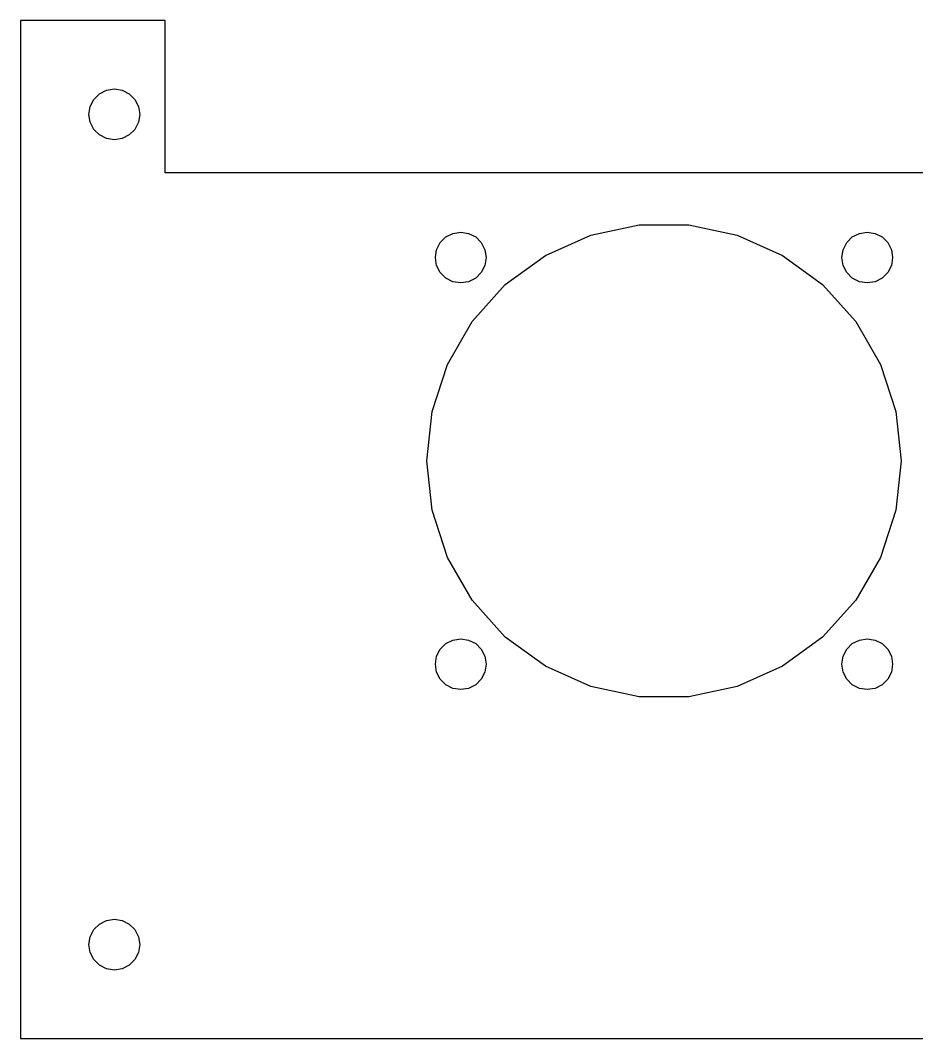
# Model space of a CAD drawing. Header units: metres. Extents: x -3 to 88.6, y -3 to 57.1.
# Drawn here: x -3 to 49.9, y -3 to 57.1 of the extents above; entities that cross this region are included whole.
import ezdxf

# ---------------------------------------------------------------- set-up
doc = ezdxf.new("R2010")
doc.units = ezdxf.units.M

msp = doc.modelspace()

# ---------------------------------------------------------------- linework, layer by layer
for p, q in [((5.55099, 57.102), (-3, 57.102)), ((-3, 57.102), (-3, -3)), ((5.55099, 48.102), (5.55099, 57.102)), ((1.66931, 52.7645), (2.08746, 52.9776)), ((2.08746, 52.9776), (2.55099, 53.051)), ((2.55099, 53.051), (3.01451, 52.9776)), ((3.01451, 52.9776), (3.43266, 52.7645)), ((1.1244, 52.0145), (1.33746, 52.4327)), ((1.33746, 52.4327), (1.66931, 52.7645)), ((3.43266, 52.7645), (3.76451, 52.4327)), ((3.76451, 52.4327), (3.97757, 52.0145)), ((1.05099, 51.551), (1.1244, 52.0145)), ((3.97757, 52.0145), (4.05099, 51.551)), ((1.1244, 51.0875), (1.05099, 51.551)), ((1.33746, 50.6693), (1.1244, 51.0875)), ((3.97757, 51.0875), (3.76451, 50.6693)), ((4.05099, 51.551), (3.97757, 51.0875)), ((1.66931, 50.3375), (1.33746, 50.6693)), ((3.76451, 50.6693), (3.43266, 50.3375)), ((2.08746, 50.1244), (1.66931, 50.3375)), ((2.55099, 50.051), (2.08746, 50.1244)), ((3.01451, 50.1244), (2.55099, 50.051)), ((3.43266, 50.3375), (3.01451, 50.1244)), ((58, 48.102), (5.55099, 48.102)), ((22.1183, 44.3155), (22.5365, 44.5286)), ((22.5365, 44.5286), (23, 44.602)), ((23, 44.602), (23.4635, 44.5286)), ((23.4635, 44.5286), (23.8817, 44.3155)), ((30.6738, 44.4168), (33.5366, 45.0253)), ((33.5366, 45.0253), (36.4634, 45.0253)), ((36.4634, 45.0253), (39.3262, 44.4168)), ((46.1183, 44.3155), (46.5365, 44.5286)), ((46.5365, 44.5286), (47, 44.602)), ((47, 44.602), (47.4635, 44.5286)), ((47.4635, 44.5286), (47.8817, 44.3155)), ((21.5734, 43.5655), (21.7865, 43.9837)), ((21.7865, 43.9837), (22.1183, 44.3155)), ((23.8817, 44.3155), (24.2135, 43.9837)), ((24.2135, 43.9837), (24.4266, 43.5655)), ((28, 43.2263), (30.6738, 44.4168)), ((39.3262, 44.4168), (42, 43.2263)), ((45.5734, 43.5655), (45.7865, 43.9837)), ((45.7865, 43.9837), (46.1183, 44.3155)), ((47.8817, 44.3155), (48.2135, 43.9837)), ((48.2135, 43.9837), (48.4266, 43.5655)), ((21.5, 43.102), (21.5734, 43.5655)), ((24.4266, 43.5655), (24.5, 43.102)), ((45.5, 43.102), (45.5734, 43.5655)), ((48.4266, 43.5655), (48.5, 43.102)), ((21.5734, 42.6385), (21.5, 43.102)), ((24.5, 43.102), (24.4266, 42.6385)), ((25.6322, 41.506), (28, 43.2263)), ((42, 43.2263), (44.3678, 41.506)), ((45.5734, 42.6385), (45.5, 43.102)), ((48.5, 43.102), (48.4266, 42.6385)), ((21.7865, 42.2203), (21.5734, 42.6385)), ((22.1183, 41.8885), (21.7865, 42.2203)), ((24.2135, 42.2203), (23.8817, 41.8885)), ((24.4266, 42.6385), (24.2135, 42.2203)), ((45.7865, 42.2203), (45.5734, 42.6385)), ((46.1183, 41.8885), (45.7865, 42.2203)), ((48.2135, 42.2203), (47.8817, 41.8885)), ((48.4266, 42.6385), (48.2135, 42.2203)), ((22.5365, 41.6754), (22.1183, 41.8885)), ((23, 41.602), (22.5365, 41.6754)), ((23.4635, 41.6754), (23, 41.602)), ((23.8817, 41.8885), (23.4635, 41.6754)), ((23.6738, 39.331), (25.6322, 41.506)), ((44.3678, 41.506), (46.3262, 39.331)), ((46.5365, 41.6754), (46.1183, 41.8885)), ((47, 41.602), (46.5365, 41.6754)), ((47.4635, 41.6754), (47, 41.602)), ((47.8817, 41.8885), (47.4635, 41.6754)), ((22.2104, 36.7963), (23.6738, 39.331)), ((46.3262, 39.331), (47.7896, 36.7963)), ((21.3059, 34.0127), (22.2104, 36.7963)), ((47.7896, 36.7963), (48.6941, 34.0127)), ((21, 31.102), (21.3059, 34.0127)), ((48.6941, 34.0127), (49, 31.102)), ((21.3059, 28.1912), (21, 31.102)), ((49, 31.102), (48.6941, 28.1912)), ((22.2104, 25.4077), (21.3059, 28.1912)), ((48.6941, 28.1912), (47.7896, 25.4077)), ((23.6738, 22.873), (22.2104, 25.4077)), ((47.7896, 25.4077), (46.3262, 22.873)), ((25.6322, 20.698), (23.6738, 22.873)), ((46.3262, 22.873), (44.3678, 20.698)), ((22.1183, 20.3155), (22.5365, 20.5286)), ((22.5365, 20.5286), (23, 20.602)), ((23, 20.602), (23.4635, 20.5286)), ((23.4635, 20.5286), (23.8817, 20.3155)), ((28, 18.9776), (25.6322, 20.698)), ((44.3678, 20.698), (42, 18.9776)), ((46.1183, 20.3155), (46.5365, 20.5286)), ((46.5365, 20.5286), (47, 20.602)), ((47, 20.602), (47.4635, 20.5286)), ((47.4635, 20.5286), (47.8817, 20.3155)), ((21.5734, 19.5655), (21.7865, 19.9837)), ((21.7865, 19.9837), (22.1183, 20.3155)), ((23.8817, 20.3155), (24.2135, 19.9837)), ((24.2135, 19.9837), (24.4266, 19.5655)), ((45.5734, 19.5655), (45.7865, 19.9837)), ((45.7865, 19.9837), (46.1183, 20.3155)), ((47.8817, 20.3155), (48.2135, 19.9837)), ((48.2135, 19.9837), (48.4266, 19.5655)), ((21.5, 19.102), (21.5734, 19.5655)), ((24.4266, 19.5655), (24.5, 19.102)), ((45.5, 19.102), (45.5734, 19.5655)), ((48.4266, 19.5655), (48.5, 19.102)), ((21.5734, 18.6385), (21.5, 19.102)), ((21.7865, 18.2203), (21.5734, 18.6385)), ((24.4266, 18.6385), (24.2135, 18.2203)), ((24.5, 19.102), (24.4266, 18.6385)), ((30.6738, 17.7872), (28, 18.9776)), ((42, 18.9776), (39.3262, 17.7872)), ((45.5734, 18.6385), (45.5, 19.102)), ((45.7865, 18.2203), (45.5734, 18.6385)), ((48.4266, 18.6385), (48.2135, 18.2203)), ((48.5, 19.102), (48.4266, 18.6385)), ((22.1183, 17.8885), (21.7865, 18.2203)), ((24.2135, 18.2203), (23.8817, 17.8885)), ((46.1183, 17.8885), (45.7865, 18.2203)), ((48.2135, 18.2203), (47.8817, 17.8885)), ((22.5365, 17.6754), (22.1183, 17.8885)), ((23, 17.602), (22.5365, 17.6754)), ((23.4635, 17.6754), (23, 17.602)), ((23.8817, 17.8885), (23.4635, 17.6754)), ((33.5366, 17.1787), (30.6738, 17.7872)), ((39.3262, 17.7872), (36.4634, 17.1787)), ((46.5365, 17.6754), (46.1183, 17.8885)), ((47, 17.602), (46.5365, 17.6754)), ((47.4635, 17.6754), (47, 17.602)), ((47.8817, 17.8885), (47.4635, 17.6754)), ((36.4634, 17.1787), (33.5366, 17.1787)), ((1.33746, 3.43266), (1.66931, 3.76451)), ((1.66931, 3.76451), (2.08746, 3.97757)), ((2.08746, 3.97757), (2.55099, 4.05099)), ((2.55099, 4.05099), (3.01451, 3.97757)), ((3.01451, 3.97757), (3.43266, 3.76451)), ((3.43266, 3.76451), (3.76451, 3.43266)), ((1.05099, 2.55099), (1.1244, 3.01451)), ((1.1244, 3.01451), (1.33746, 3.43266)), ((3.76451, 3.43266), (3.97757, 3.01451)), ((3.97757, 3.01451), (4.05099, 2.55099)), ((1.1244, 2.08746), (1.05099, 2.55099)), ((4.05099, 2.55099), (3.97757, 2.08746)), ((1.33746, 1.66931), (1.1244, 2.08746)), ((3.97757, 2.08746), (3.76451, 1.66931)), ((1.66931, 1.33746), (1.33746, 1.66931)), ((2.08746, 1.1244), (1.66931, 1.33746)), ((3.43266, 1.33746), (3.01451, 1.1244)), ((3.76451, 1.66931), (3.43266, 1.33746)), ((2.55099, 1.05099), (2.08746, 1.1244)), ((3.01451, 1.1244), (2.55099, 1.05099)), ((-3, -3), (88.598, -3))]:
    msp.add_line(p, q)

doc.saveas('drawing.dxf')
